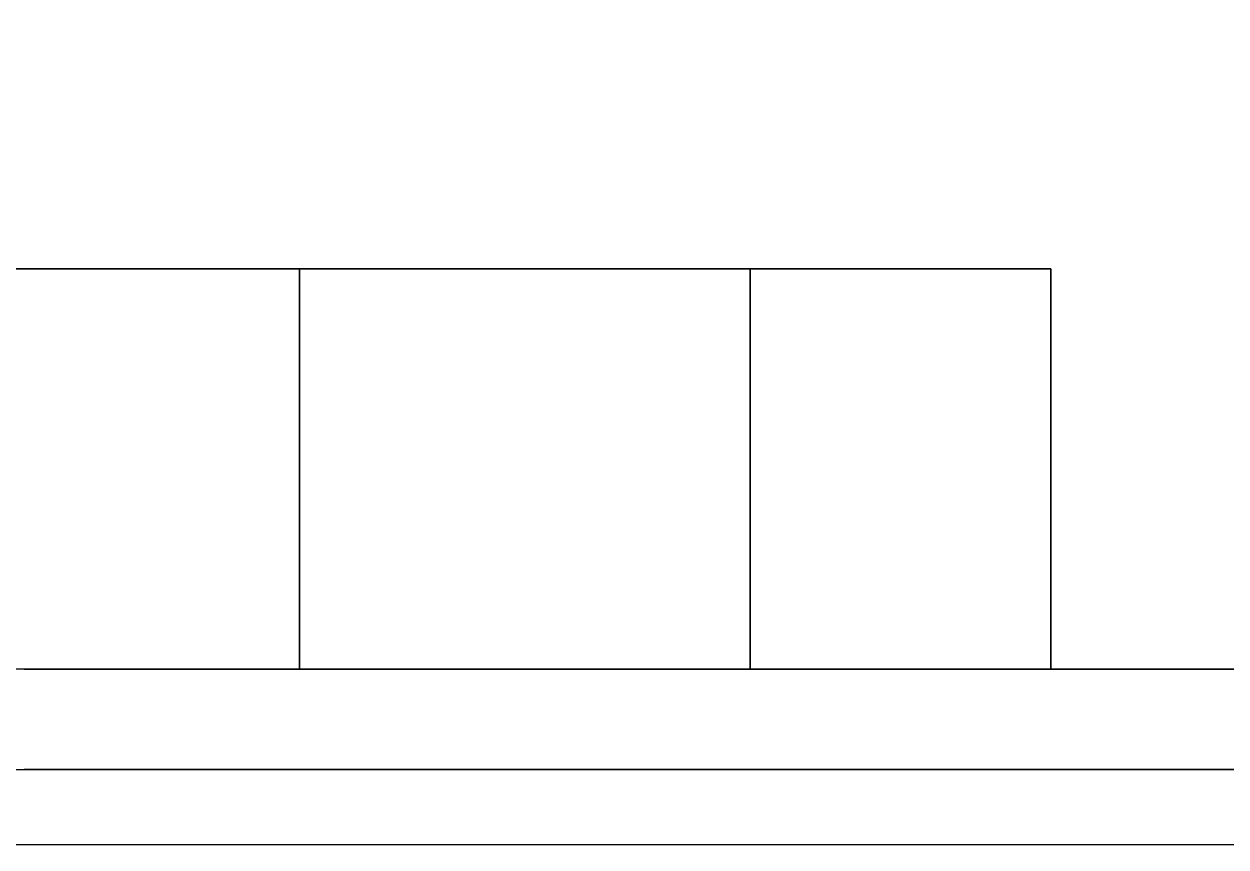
# Model space of a CAD drawing. Header units: millimetres. Extents: x 855 to 103073, y -1987 to 27400.
# Drawn here: x 31689.9 to 31929.9, y 7920.5 to 8084.9 of the extents above; entities that cross this region are included whole.
import ezdxf

# ---------------------------------------------------------------- set-up
doc = ezdxf.new("R2010")
doc.units = ezdxf.units.MM
doc.layers.add('A-ANNO-DIMS', color=7, linetype='Continuous', lineweight=9)
doc.layers.add('A-ANNO-DIMS-100', color=7, linetype='Continuous', lineweight=9)
doc.layers.add('A-WALL-FNSH-2', color=7, linetype='Continuous', lineweight=13, true_color=0x3c3c3c)
doc.layers.add('I-FURN-13', color=7, linetype='Continuous', lineweight=9, true_color=0xf0f0f0)
doc.styles.add('ISOCPEUR_3', font='isocpeur.ttf', dxfattribs={"width": 0.9, "height": 250})
doc.dimstyles.new('ISO-2_5_0_9К_БОЛЬШОЙ_3', dxfattribs={"dimscale": 304.8, "dimtxt": 248.995294, "dimasz": 0.492126, "dimexe": 0.393701, "dimexo": 0.984252, "dimgap": 0, "dimtad": 1, "dimdec": 0, "dimrnd": 10, "dimzin": 0, "dimdsep": 46, "dimtxsty": 'ISOCPEUR_3', "dimblk1": 'OBLIQUE', "dimblk2": 'OBLIQUE', "dimsah": 1, "dimcen": 0.09, "dimdle": 0.393701, "dimazin": 0, "dimtfac": 1, "dimtdec": 4, "dimtix": 1, "dimtmove": 0, "dimatfit": 3, "dimfxl": 1, "dimtvp": 1, "dimtolj": 1, "dimtzin": 0, "dimarcsym": 2})

# ---------------------------------------------------------------- blocks, each defined once
blk = doc.blocks.new('Бизиборд лего - бизиборд 1_21б-32328682-План разверток пом_ 1_02_ Этаж 1')
at = {"layer": 'I-FURN-13'}
for p, q in [((-1205, 100), (-1355, 100)), ((-1355, 100), (-1205, 100)), ((-1205, 100), (-1295, 100)), ((-1295, 100), (-1295, 20)), ((-1295, 20), (-1295, 100)), ((-1295, 100), (-1205, 100)), ((-1145, 100), (-1205, 100)), ((-1205, 100), (-1145, 100)), ((-1205, 20), (-1205, 100)), ((-1205, 100), (-1205, 20)), ((-1145, 20), (-1145, 100)), ((-1145, 100), (-1145, 20)), ((-1000, 20), (-1500, 20)), ((-1350, 20), (-1347.07, 20)), ((-1347.07, 20), (-1350, 20)), ((-1350, 20), (-1347.07, 20)), ((-1347.07, 20), (-1350, 20)), ((-1350, 20), (-1347.07, 20)), ((-1347.07, 20), (-1350, 20)), ((-1350, 20), (-1347.07, 20)), ((-1347.07, 20), (-1350, 20)), ((-1350, 20), (-1347.07, 20)), ((-1347.07, 20), (-1350, 20)), ((-1350, 20), (-1349.66, 20)), ((-1347.07, 20), (-1350, 20)), ((-1350, 20), (-1347.07, 20)), ((-1347.07, 20), (-1350, 20)), ((-1350, 20), (-1347.07, 20)), ((-1347.07, 20), (-1350, 20)), ((-1350, 20), (-1347.07, 20)), ((-1347.07, 20), (-1350, 20)), ((-1350, 20), (-1347.07, 20)), ((-1347.07, 20), (-1350, 20)), ((-1350, 20), (-1347.07, 20)), ((-1347.07, 20), (-1350, 20)), ((-1350, 20), (-1347.07, 20)), ((-1347.07, 20), (-1350, 20)), ((-1350, 20), (-1347.07, 20)), ((-1347.07, 20), (-1350, 20)), ((-1350, 20), (-1347.07, 20)), ((-1347.07, 20), (-1350, 20)), ((-1350, 20), (-1347.07, 20)), ((-1347.07, 20), (-1350, 20)), ((-1350, 20), (-1347.07, 20)), ((-1347.07, 20), (-1350, 20)), ((-1350, 20), (-1347.07, 20)), ((-1347.07, 20), (-1350, 20)), ((-1350, 20), (-1347.07, 20)), ((-1347.07, 20), (-1350, 20)), ((-1350, 20), (-1347.07, 20)), ((-1347.07, 20), (-1350, 20)), ((-1350, 20), (-1347.07, 20)), ((-1347.07, 20), (-1350, 20)), ((-1350, 20), (-1347.07, 20)), ((-1347.07, 20), (-1350, 20)), ((-1350, 20), (-1347.07, 20)), ((-1347.07, 20), (-1350, 20)), ((-1350, 20), (-1347.07, 20)), ((-1347.07, 20), (-1350, 20)), ((-1350, 20), (-1347.07, 20)), ((-1348.66, 20), (-1350, 20)), ((-1350, 20), (-1347.07, 20)), ((-1349.66, 20), (-1350, 20)), ((-1350, 20), (-1347.07, 20)), ((-1347.07, 20), (-1350, 20)), ((-1350, 20), (-1345, 20)), ((-1349.66, 20), (-1350, 20)), ((-1349.66, 20), (-1348.66, 20)), ((-1347.07, 20), (-1349.66, 20)), ((-1348.66, 20), (-1349.66, 20)), ((-1348.66, 20), (-1347.07, 20)), ((-1347.07, 20), (-1348.66, 20)), ((-1348.66, 20), (-1347.07, 20)), ((-1348.66, 20), (-1347.07, 20)), ((-1347.07, 20), (-1348.66, 20)), ((-1347.07, 20), (-1348.66, 20)), ((-1347.07, 20), (-1346.99, 20)), ((-1346.99, 20), (-1347.07, 20)), ((-1347.07, 20), (-1346.99, 20)), ((-1346.99, 20), (-1347.07, 20)), ((-1347.07, 20), (-1346.99, 20)), ((-1346.99, 20), (-1347.07, 20)), ((-1347.07, 20), (-1346.99, 20)), ((-1346.99, 20), (-1347.07, 20)), ((-1347.07, 20), (-1346.99, 20)), ((-1346.99, 20), (-1347.07, 20)), ((-1347.07, 20), (-1346.99, 20)), ((-1346.99, 20), (-1347.07, 20)), ((-1347.07, 20), (-1346.99, 20)), ((-1346.99, 20), (-1347.07, 20)), ((-1347.07, 20), (-1346.99, 20)), ((-1346.99, 20), (-1347.07, 20)), ((-1347.07, 20), (-1346.99, 20)), ((-1346.99, 20), (-1347.07, 20)), ((-1347.07, 20), (-1346.99, 20)), ((-1346.99, 20), (-1347.07, 20)), ((-1347.07, 20), (-1346.99, 20)), ((-1346.99, 20), (-1347.07, 20)), ((-1347.07, 20), (-1346.99, 20)), ((-1346.99, 20), (-1347.07, 20)), ((-1347.07, 20), (-1346.99, 20)), ((-1346.99, 20), (-1347.07, 20)), ((-1347.07, 20), (-1346.99, 20)), ((-1346.99, 20), (-1347.07, 20)), ((-1347.07, 20), (-1346.99, 20)), ((-1346.99, 20), (-1347.07, 20)), ((-1347.07, 20), (-1346.99, 20)), ((-1346.99, 20), (-1347.07, 20)), ((-1347.07, 20), (-1346.99, 20)), ((-1346.99, 20), (-1347.07, 20)), ((-1347.07, 20), (-1346.99, 20)), ((-1346.99, 20), (-1347.07, 20)), ((-1347.07, 20), (-1346.99, 20)), ((-1346.99, 20), (-1347.07, 20)), ((-1347.07, 20), (-1346.99, 20)), ((-1346.99, 20), (-1347.07, 20)), ((-1347.07, 20), (-1346.99, 20)), ((-1346.99, 20), (-1347.07, 20)), ((-1347.07, 20), (-1346.99, 20)), ((-1346.99, 20), (-1347.07, 20)), ((-1347.07, 20), (-1346.99, 20)), ((-1346.99, 20), (-1347.07, 20)), ((-1347.07, 20), (-1346.99, 20)), ((-1346.99, 20), (-1347.07, 20)), ((-1347.07, 20), (-1346.99, 20)), ((-1346.99, 20), (-1347.07, 20)), ((-1347.07, 20), (-1346.99, 20)), ((-1346.99, 20), (-1347.07, 20)), ((-1345, 20), (-1347.07, 20)), ((-1346.99, 20), (-1342.59, 20)), ((-1342.59, 20), (-1346.99, 20)), ((-1346.99, 20), (-1342.59, 20)), ((-1346.99, 20), (-1332.93, 20)), ((-1345, 20), (-1346.99, 20)), ((-1346.99, 20), (-1330, 20)), ((-1330, 20), (-1346.99, 20)), ((-1346.99, 20), (-1330, 20)), ((-1330, 20), (-1346.99, 20)), ((-1346.99, 20), (-1330, 20)), ((-1337.41, 20), (-1346.99, 20)), ((-1346.99, 20), (-1330, 20)), ((-1330, 20), (-1346.99, 20)), ((-1346.99, 20), (-1342.59, 20)), ((-1340, 20), (-1346.99, 20)), ((-1346.99, 20), (-1330, 20)), ((-1330, 20), (-1346.99, 20)), ((-1346.99, 20), (-1330, 20)), ((-1330, 20), (-1346.99, 20)), ((-1346.99, 20), (-1330, 20)), ((-1330, 20), (-1346.99, 20)), ((-1346.99, 20), (-1330, 20)), ((-1330, 20), (-1346.99, 20)), ((-1346.99, 20), (-1330, 20)), ((-1330, 20), (-1346.99, 20)), ((-1346.99, 20), (-1330, 20)), ((-1330, 20), (-1346.99, 20)), ((-1346.99, 20), (-1330, 20)), ((-1330, 20), (-1346.99, 20)), ((-1346.99, 20), (-1330, 20)), ((-1330, 20), (-1346.99, 20)), ((-1346.99, 20), (-1330, 20)), ((-1330, 20), (-1346.99, 20)), ((-1346.99, 20), (-1330, 20)), ((-1330, 20), (-1346.99, 20)), ((-1346.99, 20), (-1330, 20)), ((-1330, 20), (-1346.99, 20)), ((-1346.99, 20), (-1330, 20)), ((-1330, 20), (-1346.99, 20)), ((-1346.99, 20), (-1330, 20)), ((-1330, 20), (-1346.99, 20)), ((-1346.99, 20), (-1330.34, 20)), ((-1330, 20), (-1346.99, 20)), ((-1346.99, 20), (-1330, 20)), ((-1330, 20), (-1346.99, 20)), ((-1346.99, 20), (-1330, 20)), ((-1330, 20), (-1346.99, 20)), ((-1346.99, 20), (-1330, 20)), ((-1330, 20), (-1346.99, 20)), ((-1346.99, 20), (-1330.34, 20)), ((-1342.59, 20), (-1346.99, 20)), ((-1346.99, 20), (-1340, 20)), ((-1337.41, 20), (-1346.99, 20)), ((-1346.99, 20), (-1330, 20)), ((-1330, 20), (-1346.99, 20)), ((-1342.59, 20), (-1345, 20)), ((-1345, 20), (-1330, 20)), ((-1330, 20), (-1345, 20)), ((-1330.34, 20), (-1342.59, 20)), ((-1342.59, 20), (-1340, 20)), ((-1340, 20), (-1342.59, 20)), ((-1341.96, 20), (-1337.41, 20)), ((-1337.41, 20), (-1341.96, 20)), ((-1341.96, 20), (-1337.41, 20)), ((-1340, 20), (-1337.41, 20)), ((-1337.41, 20), (-1340, 20)), ((-1337.41, 20), (-1340, 20)), ((-1340, 20), (-1332.93, 20)), ((-1330, 20), (-1337.41, 20)), ((-1337.41, 20), (-1335, 20)), ((-1335, 20), (-1337.41, 20)), ((-1332.93, 20), (-1337.41, 20)), ((-1330.34, 20), (-1337.41, 20)), ((-1336.93, 20), (-1332.93, 20)), ((-1332.93, 20), (-1336.93, 20)), ((-1336.93, 20), (-1332.93, 20)), ((-1335, 20), (-1331.34, 20)), ((-1332.93, 20), (-1335, 20)), ((-1332.93, 20), (-1331.34, 20)), ((-1331.34, 20), (-1332.93, 20)), ((-1331.34, 20), (-1332.93, 20)), ((-1332.93, 20), (-1330, 20)), ((-1331.34, 20), (-1330.34, 20)), ((-1331.34, 20), (-1330, 20)), ((-1330, 20), (-1331.34, 20)), ((-1330.34, 20), (-1331.34, 20)), ((-1330.34, 20), (-1330, 20)), ((-1330, 20), (-1330.34, 20)), ((-1330.34, 20), (-1330, 20)), ((-1330.34, 20), (-1330, 20)), ((-1330, 20), (-1330.34, 20)), ((-1330, 20), (-1330.34, 20)), ((-1330, 20), (-1290, 20)), ((-1290, 20), (-1330, 20)), ((-1330, 20), (-1295, 20)), ((-1295, 20), (-1290, 20)), ((-1290, 20), (-1295, 20)), ((-1295, 20), (-1290, 20)), ((-1290, 20), (-1270, 20)), ((-1285, 20), (-1290, 20)), ((-1290, 20), (-1289.66, 20)), ((-1287.07, 20), (-1290, 20)), ((-1290, 20), (-1280, 20)), ((-1289.66, 20), (-1290, 20)), ((-1290, 20), (-1270, 20)), ((-1270, 20), (-1290, 20)), ((-1290, 20), (-1287.07, 20)), ((-1270, 20), (-1290, 20)), ((-1290, 20), (-1270, 20)), ((-1270, 20), (-1290, 20)), ((-1290, 20), (-1270, 20)), ((-1270, 20), (-1290, 20)), ((-1290, 20), (-1270, 20)), ((-1270, 20), (-1290, 20)), ((-1290, 20), (-1270, 20)), ((-1270, 20), (-1290, 20)), ((-1290, 20), (-1270, 20)), ((-1270, 20), (-1290, 20)), ((-1290, 20), (-1270, 20)), ((-1287.07, 20), (-1290, 20)), ((-1290, 20), (-1270, 20)), ((-1270, 20), (-1290, 20)), ((-1290, 20), (-1270, 20)), ((-1270, 20), (-1290, 20)), ((-1290, 20), (-1270, 20)), ((-1270, 20), (-1290, 20)), ((-1290, 20), (-1270, 20)), ((-1270, 20), (-1290, 20)), ((-1290, 20), (-1270, 20)), ((-1270, 20), (-1290, 20)), ((-1290, 20), (-1275, 20)), ((-1288.66, 20), (-1290, 20)), ((-1290, 20), (-1270, 20)), ((-1270, 20), (-1290, 20)), ((-1290, 20), (-1270, 20)), ((-1270, 20), (-1290, 20)), ((-1290, 20), (-1285, 20)), ((-1270, 20), (-1290, 20)), ((-1290, 20), (-1287.07, 20)), ((-1280, 20), (-1290, 20)), ((-1290, 20), (-1285, 20)), ((-1280, 20), (-1290, 20)), ((-1290, 20), (-1270, 20)), ((-1270, 20), (-1290, 20)), ((-1290, 20), (-1289.66, 20)), ((-1270, 20), (-1290, 20)), ((-1290, 20), (-1289.66, 20)), ((-1289.66, 20), (-1290, 20)), ((-1290, 20), (-1270, 20)), ((-1270, 20), (-1290, 20)), ((-1290, 20), (-1270, 20)), ((-1270, 20), (-1290, 20)), ((-1289.66, 20), (-1288.66, 20)), ((-1287.07, 20), (-1289.66, 20)), ((-1289.66, 20), (-1288.66, 20)), ((-1289.66, 20), (-1285, 20)), ((-1282.59, 20), (-1289.66, 20)), ((-1288.66, 20), (-1287.07, 20)), ((-1287.07, 20), (-1288.66, 20)), ((-1288.66, 20), (-1287.07, 20)), ((-1287.07, 20), (-1288.66, 20)), ((-1288.66, 20), (-1287.07, 20)), ((-1288.66, 20), (-1285, 20)), ((-1275, 20), (-1288.66, 20)), ((-1288.66, 20), (-1285, 20)), ((-1285, 20), (-1287.07, 20)), ((-1285, 20), (-1287.07, 20)), ((-1287.07, 20), (-1270, 20)), ((-1275, 20), (-1287.07, 20)), ((-1287.07, 20), (-1285, 20)), ((-1286.63, 20), (-1282.59, 20)), ((-1282.59, 20), (-1286.63, 20)), ((-1286.63, 20), (-1282.59, 20)), ((-1282.59, 20), (-1286.63, 20)), ((-1286.63, 20), (-1282.59, 20)), ((-1282.59, 20), (-1285, 20)), ((-1285, 20), (-1275, 20)), ((-1282.59, 20), (-1285, 20)), ((-1282.59, 20), (-1285, 20)), ((-1285, 20), (-1270, 20)), ((-1285, 20), (-1270, 20)), ((-1285, 20), (-1270, 20)), ((-1285, 20), (-1282.59, 20)), ((-1285, 20), (-1280, 20)), ((-1270, 20), (-1282.59, 20)), ((-1270, 20), (-1282.59, 20)), ((-1270, 20), (-1282.59, 20)), ((-1282.59, 20), (-1280, 20)), ((-1275, 20), (-1282.59, 20)), ((-1281.6, 20), (-1277.41, 20)), ((-1277.41, 20), (-1281.6, 20)), ((-1281.6, 20), (-1277.41, 20)), ((-1277.41, 20), (-1281.6, 20)), ((-1281.6, 20), (-1277.41, 20)), ((-1280, 20), (-1277.41, 20)), ((-1270, 20), (-1280, 20)), ((-1277.41, 20), (-1280, 20)), ((-1280, 20), (-1270, 20)), ((-1280, 20), (-1272.93, 20)), ((-1277.41, 20), (-1272.93, 20)), ((-1275, 20), (-1277.41, 20)), ((-1276.57, 20), (-1271.54, 20)), ((-1271.54, 20), (-1276.57, 20)), ((-1276.57, 20), (-1271.54, 20)), ((-1271.54, 20), (-1276.57, 20)), ((-1276.57, 20), (-1271.54, 20)), ((-1275, 20), (-1270, 20)), ((-1272.93, 20), (-1275, 20)), ((-1275, 20), (-1270, 20)), ((-1270, 20), (-1275, 20)), ((-1270, 20), (-1275, 20)), ((-1270.34, 20), (-1275, 20)), ((-1272.93, 20), (-1271.34, 20)), ((-1270, 20), (-1272.93, 20)), ((-1272.93, 20), (-1270, 20)), ((-1271.34, 20), (-1270, 20)), ((-1270, 20), (-1270.34, 20)), ((-1270, 20), (-1230, 20)), ((-1230, 20), (-1270, 20)), ((-1270, 20), (-1230, 20)), ((-1230, 20), (-1270, 20)), ((-1270, 20), (-1230, 20)), ((-1230, 20), (-1229.66, 20)), ((-1229.66, 20), (-1230, 20)), ((-1230, 20), (-1229.66, 20)), ((-1229.66, 20), (-1230, 20)), ((-1230, 20), (-1229.66, 20)), ((-1227.07, 20), (-1230, 20)), ((-1230, 20), (-1210, 20)), ((-1210, 20), (-1230, 20)), ((-1230, 20), (-1210.34, 20)), ((-1210, 20), (-1230, 20)), ((-1230, 20), (-1210, 20)), ((-1210, 20), (-1230, 20)), ((-1230, 20), (-1210, 20)), ((-1210, 20), (-1230, 20)), ((-1230, 20), (-1210, 20)), ((-1210, 20), (-1230, 20)), ((-1230, 20), (-1210, 20)), ((-1210, 20), (-1230, 20)), ((-1230, 20), (-1210, 20)), ((-1210, 20), (-1230, 20)), ((-1230, 20), (-1229.66, 20)), ((-1222.59, 20), (-1230, 20)), ((-1230, 20), (-1210, 20)), ((-1210, 20), (-1230, 20)), ((-1230, 20), (-1210, 20)), ((-1210, 20), (-1230, 20)), ((-1230, 20), (-1210, 20)), ((-1210, 20), (-1230, 20)), ((-1230, 20), (-1210, 20)), ((-1210, 20), (-1230, 20)), ((-1230, 20), (-1210, 20)), ((-1210, 20), (-1230, 20)), ((-1230, 20), (-1210, 20)), ((-1210, 20), (-1230, 20)), ((-1230, 20), (-1210, 20)), ((-1210, 20), (-1230, 20)), ((-1230, 20), (-1210, 20)), ((-1210, 20), (-1230, 20)), ((-1230, 20), (-1227.07, 20)), ((-1228.66, 20), (-1230, 20)), ((-1230, 20), (-1210, 20)), ((-1210, 20), (-1230, 20)), ((-1230, 20), (-1210, 20)), ((-1210, 20), (-1230, 20)), ((-1230, 20), (-1210, 20)), ((-1210, 20), (-1230, 20)), ((-1230, 20), (-1210, 20)), ((-1210, 20), (-1230, 20)), ((-1230, 20), (-1227.07, 20)), ((-1210, 20), (-1230, 20)), ((-1230, 20), (-1210, 20)), ((-1210, 20), (-1230, 20)), ((-1230, 20), (-1210, 20)), ((-1210, 20), (-1230, 20)), ((-1229.66, 20), (-1228.66, 20)), ((-1210, 20), (-1229.66, 20)), ((-1229.66, 20), (-1228.66, 20)), ((-1228.66, 20), (-1229.66, 20)), ((-1229.66, 20), (-1228.66, 20)), ((-1229.66, 20), (-1210, 20)), ((-1228.66, 20), (-1227.07, 20)), ((-1227.07, 20), (-1228.66, 20)), ((-1228.66, 20), (-1227.07, 20)), ((-1227.07, 20), (-1228.66, 20)), ((-1228.66, 20), (-1227.07, 20)), ((-1228.66, 20), (-1220, 20)), ((-1228.66, 20), (-1225, 20)), ((-1227.07, 20), (-1228.66, 20)), ((-1228.66, 20), (-1222.59, 20)), ((-1227.07, 20), (-1228.66, 20)), ((-1225, 20), (-1227.07, 20)), ((-1225, 20), (-1227.07, 20)), ((-1227.07, 20), (-1225, 20)), ((-1210, 20), (-1227.07, 20)), ((-1227.07, 20), (-1217.41, 20)), ((-1226.28, 20), (-1211.34, 20)), ((-1211.34, 20), (-1226.28, 20)), ((-1226.28, 20), (-1211.34, 20)), ((-1211.34, 20), (-1226.28, 20)), ((-1226.28, 20), (-1211.34, 20)), ((-1225, 20), (-1220, 20)), ((-1222.59, 20), (-1225, 20)), ((-1222.59, 20), (-1225, 20)), ((-1225, 20), (-1212.93, 20)), ((-1220, 20), (-1222.59, 20)), ((-1222.59, 20), (-1212.93, 20)), ((-1220, 20), (-1222.59, 20)), ((-1210, 20), (-1222.59, 20)), ((-1220, 20), (-1210, 20)), ((-1220, 20), (-1211.34, 20)), ((-1217.41, 20), (-1220, 20)), ((-1217.41, 20), (-1220, 20)), ((-1215, 20), (-1217.41, 20)), ((-1215, 20), (-1217.41, 20)), ((-1217.41, 20), (-1211.34, 20)), ((-1212.93, 20), (-1215, 20)), ((-1212.93, 20), (-1215, 20)), ((-1211.34, 20), (-1212.93, 20)), ((-1212.93, 20), (-1211.34, 20)), ((-1211.34, 20), (-1212.93, 20)), ((-1212.93, 20), (-1210, 20)), ((-1211.34, 20), (-1210.34, 20)), ((-1210, 20), (-1211.34, 20)), ((-1211.34, 20), (-1210.34, 20)), ((-1210.34, 20), (-1211.34, 20)), ((-1211.34, 20), (-1210, 20)), ((-1210.34, 20), (-1210, 20)), ((-1210.34, 20), (-1210, 20)), ((-1210, 20), (-1210.34, 20)), ((-1210.34, 20), (-1210, 20)), ((-1210, 20), (-1206.16, 20)), ((-1206.16, 20), (-1210, 20)), ((-1210, 20), (-1205, 20)), ((-1205, 20), (-1210, 20)), ((-1210, 20), (-1206.16, 20)), ((-1205, 20), (-1170, 20)), ((-1170, 20), (-1205, 20)), ((-1205, 20), (-1170, 20)), ((-1170, 20), (-1167.07, 20)), ((-1168.66, 20), (-1170, 20)), ((-1170, 20), (-1167.07, 20)), ((-1157.41, 20), (-1170, 20)), ((-1170, 20), (-1150, 20)), ((-1150, 20), (-1170, 20)), ((-1170, 20), (-1162.59, 20)), ((-1160, 20), (-1170, 20)), ((-1170, 20), (-1150, 20)), ((-1150, 20), (-1170, 20)), ((-1170, 20), (-1150, 20)), ((-1160, 20), (-1170, 20)), ((-1170, 20), (-1150, 20)), ((-1150, 20), (-1170, 20)), ((-1170, 20), (-1162.59, 20)), ((-1168.66, 20), (-1170, 20)), ((-1170, 20), (-1150, 20)), ((-1150, 20), (-1170, 20)), ((-1170, 20), (-1150, 20)), ((-1150, 20), (-1170, 20)), ((-1170, 20), (-1165, 20)), ((-1168.66, 20), (-1170, 20)), ((-1170, 20), (-1150, 20)), ((-1150, 20), (-1170, 20)), ((-1170, 20), (-1155, 20)), ((-1150, 20), (-1170, 20)), ((-1170, 20), (-1150, 20)), ((-1169.66, 20), (-1170, 20)), ((-1170, 20), (-1150, 20)), ((-1150, 20), (-1170, 20)), ((-1170, 20), (-1150, 20)), ((-1150, 20), (-1170, 20)), ((-1170, 20), (-1150, 20)), ((-1150, 20), (-1170, 20)), ((-1170, 20), (-1150, 20)), ((-1150, 20), (-1170, 20)), ((-1170, 20), (-1155, 20)), ((-1155, 20), (-1170, 20)), ((-1170, 20), (-1169.66, 20)), ((-1162.59, 20), (-1170, 20)), ((-1170, 20), (-1150, 20)), ((-1150, 20), (-1170, 20)), ((-1170, 20), (-1167.07, 20)), ((-1150, 20), (-1170, 20)), ((-1170, 20), (-1162.59, 20)), ((-1150, 20), (-1170, 20)), ((-1170, 20), (-1150, 20)), ((-1150, 20), (-1170, 20)), ((-1170, 20), (-1150, 20)), ((-1150, 20), (-1170, 20)), ((-1170, 20), (-1169.66, 20)), ((-1167.07, 20), (-1170, 20)), ((-1170, 20), (-1150, 20)), ((-1150, 20), (-1170, 20)), ((-1150, 20), (-1169.66, 20)), ((-1169.66, 20), (-1168.66, 20)), ((-1169.66, 20), (-1150.34, 20)), ((-1168.66, 20), (-1167.07, 20)), ((-1167.07, 20), (-1168.66, 20)), ((-1168.66, 20), (-1167.07, 20)), ((-1160, 20), (-1168.66, 20)), ((-1167.07, 20), (-1168.66, 20)), ((-1165, 20), (-1168.66, 20)), ((-1168.66, 20), (-1167.07, 20)), ((-1167.07, 20), (-1160, 20)), ((-1167.07, 20), (-1162.59, 20)), ((-1165, 20), (-1167.07, 20)), ((-1167.07, 20), (-1165, 20)), ((-1167.07, 20), (-1150, 20)), ((-1150, 20), (-1167.07, 20)), ((-1165, 20), (-1160.89, 20)), ((-1160.89, 20), (-1165, 20)), ((-1165, 20), (-1160.89, 20)), ((-1160, 20), (-1165, 20)), ((-1165, 20), (-1160, 20)), ((-1157.41, 20), (-1165, 20)), ((-1165, 20), (-1162.59, 20)), ((-1162.59, 20), (-1160, 20)), ((-1162.59, 20), (-1150.34, 20)), ((-1162.59, 20), (-1160, 20)), ((-1162.59, 20), (-1160, 20)), ((-1157.41, 20), (-1162.59, 20)), ((-1162.59, 20), (-1150.34, 20)), ((-1160, 20), (-1155.86, 20)), ((-1155.86, 20), (-1160, 20)), ((-1160, 20), (-1155.86, 20)), ((-1160, 20), (-1152.93, 20)), ((-1150, 20), (-1160, 20)), ((-1160, 20), (-1157.41, 20)), ((-1150, 20), (-1160, 20)), ((-1150, 20), (-1160, 20)), ((-1160, 20), (-1150, 20)), ((-1157.41, 20), (-1160, 20)), ((-1160, 20), (-1157.41, 20)), ((-1160, 20), (-1155, 20)), ((-1157.41, 20), (-1155, 20)), ((-1152.93, 20), (-1157.41, 20)), ((-1155, 20), (-1157.41, 20)), ((-1157.41, 20), (-1155, 20)), ((-1155, 20), (-1157.41, 20)), ((-1150.34, 20), (-1157.41, 20)), ((-1155, 20), (-1151.34, 20)), ((-1151.34, 20), (-1155, 20)), ((-1155, 20), (-1151.34, 20)), ((-1155, 20), (-1152.93, 20)), ((-1152.93, 20), (-1155, 20)), ((-1155, 20), (-1150, 20)), ((-1150, 20), (-1155, 20)), ((-1155, 20), (-1152.93, 20)), ((-1155, 20), (-1150, 20)), ((-1150, 20), (-1155, 20)), ((-1155, 20), (-1152.93, 20)), ((-1152.93, 20), (-1150.34, 20)), ((-1152.93, 20), (-1150.34, 20)), ((-1151.34, 20), (-1152.93, 20)), ((-1150, 20), (-1152.93, 20)), ((-1152.93, 20), (-1150, 20)), ((-1152.93, 20), (-1150, 20)), ((-1150.34, 20), (-1151.34, 20)), ((-1150.34, 20), (-1150, 20)), ((-1150.34, 20), (-1150, 20)), ((-1150, 20), (-1150.34, 20)), ((-1150.34, 20), (-1150, 20)), ((-1150, 20), (-1150.34, 20)), ((-1150.34, 20), (-1150, 20)), ((-1150.34, 20), (-1150, 20)), ((-1150, 20), (-1145, 20)), ((-1145, 20), (-1150, 20)), ((-1150, 20), (-1145.8, 20)), ((-1145, 20), (-1110, 20)), ((-1110, 20), (-1090, 20)), ((-1090, 20), (-1110, 20)), ((-1110, 20), (-1090, 20)), ((-1090, 20), (-1110, 20)), ((-1110, 20), (-1090, 20)), ((-1090, 20), (-1110, 20)), ((-1110, 20), (-1092.93, 20)), ((-1090, 20), (-1110, 20)), ((-1110, 20), (-1090, 20)), ((-1090, 20), (-1110, 20)), ((-1110, 20), (-1090, 20)), ((-1092.93, 20), (-1110, 20)), ((-1500, 0), (-1000, 0)), ((-1347.07, 0), (-1350, 0)), ((-1350, 0), (-1347.07, 0)), ((-1347.07, 0), (-1350, 0)), ((-1350, 0), (-1347.07, 0)), ((-1347.07, 0), (-1350, 0)), ((-1350, 0), (-1347.07, 0)), ((-1347.07, 0), (-1350, 0)), ((-1350, 0), (-1347.07, 0)), ((-1347.07, 0), (-1350, 0)), ((-1350, 0), (-1347.07, 0)), ((-1347.07, 0), (-1350, 0)), ((-1350, 0), (-1347.07, 0)), ((-1347.07, 0), (-1350, 0)), ((-1350, 0), (-1347.07, 0)), ((-1348.66, 0), (-1350, 0)), ((-1350, 0), (-1347.07, 0)), ((-1347.07, 0), (-1350, 0)), ((-1350, 0), (-1347.07, 0)), ((-1347.07, 0), (-1350, 0)), ((-1350, 0), (-1347.07, 0)), ((-1347.07, 0), (-1350, 0)), ((-1350, 0), (-1347.07, 0)), ((-1347.07, 0), (-1350, 0)), ((-1350, 0), (-1347.07, 0)), ((-1347.07, 0), (-1350, 0)), ((-1350, 0), (-1347.07, 0)), ((-1347.07, 0), (-1350, 0)), ((-1350, 0), (-1347.07, 0)), ((-1347.07, 0), (-1350, 0)), ((-1350, 0), (-1347.07, 0)), ((-1347.07, 0), (-1350, 0)), ((-1350, 0), (-1347.07, 0)), ((-1347.07, 0), (-1350, 0)), ((-1350, 0), (-1347.07, 0)), ((-1347.07, 0), (-1350, 0)), ((-1350, 0), (-1347.07, 0)), ((-1347.07, 0), (-1350, 0)), ((-1350, 0), (-1347.07, 0)), ((-1347.07, 0), (-1350, 0)), ((-1350, 0), (-1347.07, 0)), ((-1347.07, 0), (-1350, 0)), ((-1350, 0), (-1347.07, 0)), ((-1347.07, 0), (-1350, 0)), ((-1350, 0), (-1347.07, 0)), ((-1347.07, 0), (-1350, 0)), ((-1350, 0), (-1347.07, 0)), ((-1348.66, 0), (-1350, 0)), ((-1350, 0), (-1347.07, 0)), ((-1347.07, 0), (-1350, 0)), ((-1350, 0), (-1347.07, 0)), ((-1347.07, 0), (-1350, 0)), ((-1350, 0), (-1347.07, 0)), ((-1345, 0), (-1350, 0)), ((-1350, 0), (-1330, 0)), ((-1347.07, 0), (-1348.66, 0)), ((-1348.66, 0), (-1347.07, 0)), ((-1347.07, 0), (-1348.66, 0)), ((-1347.07, 0), (-1348.66, 0)), ((-1347.07, 0), (-1348.66, 0)), ((-1346.99, 0), (-1347.07, 0)), ((-1347.07, 0), (-1346.99, 0)), ((-1346.99, 0), (-1347.07, 0)), ((-1347.07, 0), (-1346.99, 0)), ((-1346.99, 0), (-1347.07, 0)), ((-1347.07, 0), (-1346.99, 0)), ((-1346.99, 0), (-1347.07, 0)), ((-1347.07, 0), (-1346.99, 0)), ((-1346.99, 0), (-1347.07, 0)), ((-1347.07, 0), (-1346.99, 0)), ((-1346.99, 0), (-1347.07, 0)), ((-1347.07, 0), (-1346.99, 0)), ((-1346.99, 0), (-1347.07, 0)), ((-1347.07, 0), (-1346.99, 0)), ((-1346.99, 0), (-1347.07, 0)), ((-1347.07, 0), (-1346.99, 0)), ((-1346.99, 0), (-1347.07, 0)), ((-1347.07, 0), (-1346.99, 0)), ((-1346.99, 0), (-1347.07, 0)), ((-1347.07, 0), (-1346.99, 0)), ((-1346.99, 0), (-1347.07, 0)), ((-1347.07, 0), (-1346.99, 0)), ((-1346.99, 0), (-1347.07, 0)), ((-1347.07, 0), (-1346.99, 0)), ((-1346.99, 0), (-1347.07, 0)), ((-1347.07, 0), (-1346.99, 0)), ((-1346.99, 0), (-1347.07, 0)), ((-1347.07, 0), (-1346.99, 0)), ((-1346.99, 0), (-1347.07, 0)), ((-1347.07, 0), (-1346.99, 0)), ((-1346.99, 0), (-1347.07, 0)), ((-1347.07, 0), (-1346.99, 0)), ((-1346.99, 0), (-1347.07, 0)), ((-1347.07, 0), (-1346.99, 0)), ((-1346.99, 0), (-1347.07, 0)), ((-1347.07, 0), (-1346.99, 0)), ((-1346.99, 0), (-1347.07, 0)), ((-1347.07, 0), (-1346.99, 0)), ((-1346.99, 0), (-1347.07, 0)), ((-1347.07, 0), (-1346.99, 0)), ((-1346.99, 0), (-1347.07, 0)), ((-1347.07, 0), (-1346.99, 0)), ((-1346.99, 0), (-1347.07, 0)), ((-1347.07, 0), (-1346.99, 0)), ((-1346.99, 0), (-1347.07, 0)), ((-1347.07, 0), (-1346.99, 0)), ((-1346.99, 0), (-1347.07, 0)), ((-1347.07, 0), (-1346.99, 0)), ((-1346.99, 0), (-1347.07, 0)), ((-1347.07, 0), (-1346.99, 0)), ((-1346.99, 0), (-1347.07, 0)), ((-1347.07, 0), (-1346.99, 0)), ((-1342.59, 0), (-1346.99, 0)), ((-1346.99, 0), (-1342.59, 0)), ((-1342.59, 0), (-1346.99, 0)), ((-1330, 0), (-1346.99, 0)), ((-1346.99, 0), (-1330, 0)), ((-1340, 0), (-1346.99, 0)), ((-1346.99, 0), (-1331.34, 0)), ((-1330, 0), (-1346.99, 0)), ((-1346.99, 0), (-1342.59, 0)), ((-1330, 0), (-1346.99, 0)), ((-1346.99, 0), (-1330, 0)), ((-1330, 0), (-1346.99, 0)), ((-1346.99, 0), (-1330, 0)), ((-1330, 0), (-1346.99, 0)), ((-1346.99, 0), (-1345, 0)), ((-1330, 0), (-1346.99, 0)), ((-1346.99, 0), (-1330, 0)), ((-1330, 0), (-1346.99, 0)), ((-1346.99, 0), (-1330, 0)), ((-1330, 0), (-1346.99, 0)), ((-1346.99, 0), (-1332.93, 0)), ((-1330, 0), (-1346.99, 0)), ((-1346.99, 0), (-1330, 0)), ((-1330, 0), (-1346.99, 0)), ((-1346.99, 0), (-1330, 0)), ((-1330.34, 0), (-1346.99, 0)), ((-1346.99, 0), (-1330, 0)), ((-1330, 0), (-1346.99, 0)), ((-1346.99, 0), (-1330, 0)), ((-1330, 0), (-1346.99, 0)), ((-1346.99, 0), (-1330, 0)), ((-1330, 0), (-1346.99, 0)), ((-1346.99, 0), (-1330, 0)), ((-1330, 0), (-1346.99, 0)), ((-1346.99, 0), (-1330, 0)), ((-1330, 0), (-1346.99, 0)), ((-1346.99, 0), (-1330, 0)), ((-1330, 0), (-1346.99, 0)), ((-1346.99, 0), (-1330, 0)), ((-1330, 0), (-1346.99, 0)), ((-1346.99, 0), (-1330, 0)), ((-1331.34, 0), (-1346.99, 0)), ((-1346.99, 0), (-1330, 0)), ((-1332.93, 0), (-1346.99, 0)), ((-1346.99, 0), (-1330, 0)), ((-1340, 0), (-1346.99, 0)), ((-1346.99, 0), (-1345, 0)), ((-1330, 0), (-1346.99, 0)), ((-1346.99, 0), (-1330, 0)), ((-1345, 0), (-1346.99, 0)), ((-1346.99, 0), (-1330, 0)), ((-1330, 0), (-1346.99, 0)), ((-1346.99, 0), (-1330, 0)), ((-1330, 0), (-1346.99, 0)), ((-1346.99, 0), (-1330, 0)), ((-1345, 0), (-1330, 0)), ((-1345, 0), (-1330.34, 0)), ((-1330, 0), (-1345, 0)), ((-1330, 0), (-1345, 0)), ((-1342.59, 0), (-1330, 0)), ((-1337.41, 0), (-1341.96, 0)), ((-1341.96, 0), (-1337.41, 0)), ((-1337.41, 0), (-1341.96, 0)), ((-1330, 0), (-1340, 0)), ((-1332.93, 0), (-1340, 0)), ((-1332.93, 0), (-1336.93, 0)), ((-1336.93, 0), (-1332.93, 0)), ((-1332.93, 0), (-1336.93, 0)), ((-1332.93, 0), (-1330, 0)), ((-1330.34, 0), (-1332.93, 0)), ((-1331.34, 0), (-1332.93, 0)), ((-1331.34, 0), (-1330, 0)), ((-1330, 0), (-1331.34, 0)), ((-1330.34, 0), (-1331.34, 0)), ((-1330, 0), (-1330.34, 0)), ((-1330, 0), (-1330.34, 0)), ((-1330, 0), (-1330.34, 0)), ((-1330.34, 0), (-1330, 0)), ((-1290, 0), (-1330, 0)), ((-1330, 0), (-1290, 0)), ((-1290, 0), (-1330, 0)), ((-1275, 0), (-1290, 0)), ((-1290, 0), (-1270, 0)), ((-1280, 0), (-1290, 0)), ((-1290, 0), (-1288.66, 0)), ((-1289.66, 0), (-1290, 0)), ((-1290, 0), (-1282.59, 0)), ((-1270, 0), (-1290, 0)), ((-1290, 0), (-1270, 0)), ((-1289.66, 0), (-1290, 0)), ((-1290, 0), (-1289.66, 0)), ((-1270, 0), (-1290, 0)), ((-1290, 0), (-1270, 0)), ((-1270, 0), (-1290, 0)), ((-1290, 0), (-1270, 0)), ((-1270, 0), (-1290, 0)), ((-1290, 0), (-1270, 0)), ((-1270, 0), (-1290, 0)), ((-1290, 0), (-1270, 0)), ((-1270, 0), (-1290, 0)), ((-1290, 0), (-1270, 0)), ((-1270, 0), (-1290, 0)), ((-1290, 0), (-1270, 0)), ((-1287.07, 0), (-1290, 0)), ((-1290, 0), (-1282.59, 0)), ((-1270, 0), (-1290, 0)), ((-1290, 0), (-1270, 0)), ((-1270, 0), (-1290, 0)), ((-1290, 0), (-1270, 0)), ((-1270, 0), (-1290, 0)), ((-1290, 0), (-1270, 0)), ((-1270, 0), (-1290, 0)), ((-1290, 0), (-1270, 0)), ((-1288.66, 0), (-1290, 0)), ((-1290, 0), (-1277.41, 0)), ((-1270, 0), (-1290, 0)), ((-1290, 0), (-1270, 0)), ((-1270, 0), (-1290, 0)), ((-1290, 0), (-1270, 0)), ((-1282.59, 0), (-1290, 0)), ((-1290, 0), (-1277.41, 0)), ((-1282.59, 0), (-1290, 0)), ((-1290, 0), (-1289.66, 0)), ((-1288.66, 0), (-1290, 0)), ((-1290, 0), (-1270, 0)), ((-1270, 0), (-1290, 0)), ((-1290, 0), (-1270, 0)), ((-1270, 0), (-1290, 0)), ((-1290, 0), (-1270, 0)), ((-1270, 0), (-1290, 0)), ((-1290, 0), (-1270, 0)), ((-1270, 0), (-1290, 0)), ((-1290, 0), (-1270, 0)), ((-1285, 0), (-1290, 0)), ((-1290, 0), (-1288.66, 0)), ((-1288.66, 0), (-1289.66, 0)), ((-1288.66, 0), (-1289.66, 0)), ((-1289.66, 0), (-1288.66, 0)), ((-1289.66, 0), (-1288.66, 0)), ((-1287.07, 0), (-1288.66, 0)), ((-1288.66, 0), (-1287.07, 0)), ((-1287.07, 0), (-1288.66, 0)), ((-1288.66, 0), (-1287.07, 0)), ((-1270, 0), (-1288.66, 0)), ((-1287.07, 0), (-1288.66, 0)), ((-1288.66, 0), (-1287.07, 0)), ((-1287.07, 0), (-1288.66, 0)), ((-1288.66, 0), (-1287.07, 0)), ((-1287.07, 0), (-1288.66, 0)), ((-1288.66, 0), (-1280, 0)), ((-1287.07, 0), (-1285, 0)), ((-1285, 0), (-1287.07, 0)), ((-1287.07, 0), (-1285, 0)), ((-1270, 0), (-1287.07, 0)), ((-1270, 0), (-1287.07, 0)), ((-1287.07, 0), (-1270, 0)), ((-1270, 0), (-1287.07, 0)), ((-1282.59, 0), (-1286.63, 0)), ((-1286.63, 0), (-1282.59, 0)), ((-1282.59, 0), (-1286.63, 0)), ((-1285, 0), (-1282.59, 0)), ((-1282.59, 0), (-1285, 0)), ((-1285, 0), (-1282.59, 0)), ((-1270, 0), (-1285, 0)), ((-1282.59, 0), (-1280, 0)), ((-1282.59, 0), (-1280, 0)), ((-1280, 0), (-1282.59, 0)), ((-1282.59, 0), (-1280, 0)), ((-1282.59, 0), (-1270, 0)), ((-1270, 0), (-1282.59, 0)), ((-1272.93, 0), (-1282.59, 0)), ((-1277.41, 0), (-1281.6, 0)), ((-1281.6, 0), (-1277.41, 0)), ((-1277.41, 0), (-1281.6, 0)), ((-1270, 0), (-1280, 0)), ((-1280, 0), (-1270, 0)), ((-1280, 0), (-1271.34, 0)), ((-1277.41, 0), (-1280, 0)), ((-1280, 0), (-1277.41, 0)), ((-1280, 0), (-1271.34, 0)), ((-1275, 0), (-1277.41, 0)), ((-1277.41, 0), (-1275, 0)), ((-1277.41, 0), (-1270, 0)), ((-1277.41, 0), (-1270, 0)), ((-1271.54, 0), (-1276.57, 0)), ((-1276.57, 0), (-1271.54, 0)), ((-1271.54, 0), (-1276.57, 0)), ((-1270, 0), (-1275, 0)), ((-1272.93, 0), (-1275, 0)), ((-1275, 0), (-1272.93, 0)), ((-1270, 0), (-1272.93, 0)), ((-1272.93, 0), (-1271.34, 0)), ((-1270.34, 0), (-1272.93, 0)), ((-1271.34, 0), (-1270.34, 0)), ((-1271.34, 0), (-1270.34, 0)), ((-1271.34, 0), (-1270, 0)), ((-1270.34, 0), (-1270, 0)), ((-1270.34, 0), (-1270, 0)), ((-1270, 0), (-1270.34, 0)), ((-1230, 0), (-1270, 0)), ((-1270, 0), (-1230, 0)), ((-1230, 0), (-1270, 0)), ((-1210, 0), (-1230, 0)), ((-1230, 0), (-1210, 0)), ((-1210, 0), (-1230, 0)), ((-1230, 0), (-1210, 0)), ((-1215, 0), (-1230, 0)), ((-1230, 0), (-1220, 0)), ((-1210, 0), (-1230, 0)), ((-1230, 0), (-1210, 0)), ((-1210, 0), (-1230, 0)), ((-1230, 0), (-1210, 0)), ((-1210, 0), (-1230, 0)), ((-1230, 0), (-1225, 0)), ((-1210, 0), (-1230, 0)), ((-1230, 0), (-1210, 0)), ((-1210, 0), (-1230, 0)), ((-1230, 0), (-1210, 0)), ((-1210, 0), (-1230, 0)), ((-1230, 0), (-1210, 0)), ((-1210, 0), (-1230, 0)), ((-1230, 0), (-1210, 0)), ((-1210, 0), (-1230, 0)), ((-1230, 0), (-1210, 0)), ((-1210, 0), (-1230, 0)), ((-1230, 0), (-1210, 0)), ((-1220, 0), (-1230, 0)), ((-1230, 0), (-1210, 0)), ((-1210, 0), (-1230, 0)), ((-1230, 0), (-1210, 0)), ((-1210, 0), (-1230, 0)), ((-1230, 0), (-1210, 0)), ((-1215, 0), (-1230, 0)), ((-1230, 0), (-1210, 0)), ((-1210, 0), (-1230, 0)), ((-1230, 0), (-1210, 0)), ((-1210, 0), (-1230, 0)), ((-1230, 0), (-1217.41, 0)), ((-1210, 0), (-1230, 0)), ((-1230, 0), (-1210, 0)), ((-1210, 0), (-1230, 0)), ((-1230, 0), (-1228.66, 0)), ((-1210, 0), (-1230, 0)), ((-1230, 0), (-1210, 0)), ((-1212.93, 0), (-1230, 0)), ((-1230, 0), (-1222.59, 0)), ((-1210, 0), (-1230, 0)), ((-1230, 0), (-1210, 0)), ((-1210, 0), (-1230, 0)), ((-1230, 0), (-1210, 0)), ((-1210, 0), (-1230, 0)), ((-1230, 0), (-1210.34, 0)), ((-1210, 0), (-1230, 0)), ((-1230, 0), (-1210, 0)), ((-1227.07, 0), (-1230, 0)), ((-1230, 0), (-1228.66, 0)), ((-1227.07, 0), (-1228.66, 0)), ((-1228.66, 0), (-1227.07, 0)), ((-1227.07, 0), (-1228.66, 0)), ((-1228.66, 0), (-1210, 0)), ((-1228.66, 0), (-1225, 0)), ((-1225, 0), (-1227.07, 0)), ((-1211.34, 0), (-1226.28, 0)), ((-1226.28, 0), (-1211.34, 0)), ((-1211.34, 0), (-1226.28, 0)), ((-1225, 0), (-1212.93, 0)), ((-1210.34, 0), (-1225, 0)), ((-1225, 0), (-1217.41, 0)), ((-1222.59, 0), (-1211.34, 0)), ((-1220, 0), (-1210, 0)), ((-1217.41, 0), (-1220, 0)), ((-1210, 0), (-1217.41, 0)), ((-1217.41, 0), (-1210, 0)), ((-1217.41, 0), (-1212.93, 0)), ((-1210, 0), (-1215, 0)), ((-1210, 0), (-1215, 0)), ((-1212.93, 0), (-1210, 0)), ((-1210, 0), (-1212.93, 0)), ((-1212.93, 0), (-1210.34, 0)), ((-1211.34, 0), (-1210.34, 0)), ((-1210.34, 0), (-1210, 0)), ((-1210.34, 0), (-1210, 0)), ((-1210, 0), (-1210.34, 0)), ((-1210.34, 0), (-1210, 0)), ((-1170, 0), (-1210, 0)), ((-1210, 0), (-1170, 0)), ((-1170, 0), (-1210, 0)), ((-1150, 0), (-1170, 0)), ((-1170, 0), (-1150.34, 0)), ((-1150, 0), (-1170, 0)), ((-1170, 0), (-1150, 0)), ((-1162.59, 0), (-1170, 0)), ((-1170, 0), (-1150.34, 0)), ((-1150, 0), (-1170, 0)), ((-1170, 0), (-1150, 0)), ((-1150, 0), (-1170, 0)), ((-1170, 0), (-1150, 0)), ((-1150, 0), (-1170, 0)), ((-1170, 0), (-1167.07, 0)), ((-1150, 0), (-1170, 0)), ((-1170, 0), (-1150, 0)), ((-1150, 0), (-1170, 0)), ((-1170, 0), (-1150, 0)), ((-1150, 0), (-1170, 0)), ((-1170, 0), (-1150, 0)), ((-1150, 0), (-1170, 0)), ((-1170, 0), (-1150, 0)), ((-1150, 0), (-1170, 0)), ((-1170, 0), (-1150, 0)), ((-1150, 0), (-1170, 0)), ((-1170, 0), (-1150, 0)), ((-1150, 0), (-1170, 0)), ((-1170, 0), (-1150, 0)), ((-1150, 0), (-1170, 0)), ((-1170, 0), (-1150, 0)), ((-1150, 0), (-1170, 0)), ((-1170, 0), (-1150, 0)), ((-1150, 0), (-1170, 0)), ((-1170, 0), (-1150, 0)), ((-1150, 0), (-1170, 0)), ((-1170, 0), (-1168.66, 0)), ((-1150, 0), (-1170, 0)), ((-1170, 0), (-1157.41, 0)), ((-1150, 0), (-1170, 0)), ((-1170, 0), (-1150, 0)), ((-1150, 0), (-1170, 0)), ((-1170, 0), (-1150, 0)), ((-1150, 0), (-1170, 0)), ((-1170, 0), (-1150, 0)), ((-1152.93, 0), (-1170, 0)), ((-1170, 0), (-1150, 0)), ((-1150, 0), (-1170, 0)), ((-1170, 0), (-1150, 0)), ((-1150, 0), (-1170, 0)), ((-1170, 0), (-1150, 0)), ((-1150, 0), (-1170, 0)), ((-1170, 0), (-1150, 0)), ((-1150, 0), (-1170, 0)), ((-1170, 0), (-1150, 0)), ((-1165, 0), (-1170, 0)), ((-1170, 0), (-1165, 0)), ((-1167.07, 0), (-1168.66, 0)), ((-1168.66, 0), (-1167.07, 0)), ((-1167.07, 0), (-1168.66, 0)), ((-1168.66, 0), (-1167.07, 0)), ((-1167.07, 0), (-1150, 0)), ((-1167.07, 0), (-1165, 0)), ((-1160.89, 0), (-1165, 0)), ((-1165, 0), (-1160.89, 0)), ((-1160.89, 0), (-1165, 0)), ((-1165, 0), (-1160, 0)), ((-1162.59, 0), (-1165, 0)), ((-1165, 0), (-1155, 0)), ((-1155, 0), (-1162.59, 0)), ((-1157.41, 0), (-1162.59, 0)), ((-1155.86, 0), (-1160, 0)), ((-1160, 0), (-1155.86, 0)), ((-1155.86, 0), (-1160, 0)), ((-1160, 0), (-1157.41, 0)), ((-1157.41, 0), (-1155, 0)), ((-1157.41, 0), (-1150.34, 0)), ((-1155, 0), (-1157.41, 0)), ((-1151.34, 0), (-1155, 0)), ((-1155, 0), (-1151.34, 0)), ((-1151.34, 0), (-1155, 0)), ((-1150, 0), (-1155, 0)), ((-1155, 0), (-1152.93, 0)), ((-1151.34, 0), (-1155, 0)), ((-1155, 0), (-1150.34, 0)), ((-1152.93, 0), (-1151.34, 0)), ((-1151.34, 0), (-1152.93, 0)), ((-1151.34, 0), (-1150.34, 0)), ((-1150.34, 0), (-1151.34, 0)), ((-1150, 0), (-1151.34, 0)), ((-1150.34, 0), (-1150, 0)), ((-1150.34, 0), (-1150, 0)), ((-1150.34, 0), (-1150, 0)), ((-1150.34, 0), (-1150, 0)), ((-1150, 0), (-1150.34, 0)), ((-1150.34, 0), (-1150, 0)), ((-1110, 0), (-1150, 0)), ((-1150, 0), (-1110, 0)), ((-1110, 0), (-1150, 0)), ((-1090, 0), (-1110, 0)), ((-1110, 0), (-1090, 0)), ((-1090, 0), (-1110, 0)), ((-1110, 0), (-1090, 0)), ((-1090, 0), (-1110, 0)), ((-1110, 0), (-1092.93, 0)), ((-1108.66, 0), (-1110, 0)), ((-1110, 0), (-1090, 0)), ((-1090, 0), (-1110, 0)), ((-1110, 0), (-1090, 0)), ((-1090, 0), (-1110, 0)), ((-1110, 0), (-1090, 0))]:
    blk.add_line(p, q, dxfattribs=at)
blk = doc.blocks.new('DIMBLOCK41-План разверток пом_ 1_02_ Этаж 1')
at = {"layer": 'A-ANNO-DIMS-100', "lineweight": 20}
for p, q in [((21987.9, 10500), (21912.9, 10575)), ((21987.9, 10500), (22062.9, 10425)), ((21987.9, 7800), (21912.9, 7875)), ((21987.9, 7800), (22062.9, 7725))]:
    blk.add_line(p, q, dxfattribs=at)
at = {"layer": 'A-ANNO-DIMS-100'}
for p, q in [((32358.01, 10500), (21867.9, 10500)), ((21987.9, 10500), (21987.9, 7680)), ((21987.9, 10500), (32358.01, 10500)), ((21793.96, 7800), (22107.9, 7800)), ((21987.9, 7800), (21793.96, 7800))]:
    blk.add_line(p, q, dxfattribs=at)
at = {"layer": 'A-ANNO-DIMS-100', "color": 0, "insert": (21661.28, 8833.97), "char_height": 250, "width": 758.478, "attachment_point": 1, "rotation": 90, "line_spacing_factor": 1.149209, "style": 'ISOCPEUR_3'}
blk.add_mtext('2700', dxfattribs=at)
blk = doc.blocks.new('_Oblique')
at = {"color": 0, "linetype": 'ByBlock', "lineweight": -2}
blk.add_line((-0.5, -0.5), (0.5, 0.5), dxfattribs=at)

msp = doc.modelspace()

# ---------------------------------------------------------------- linework, layer by layer
at = {"layer": 'A-WALL-FNSH-2'}
msp.add_line((30457.38, 7921), (35622.38, 7921), dxfattribs=at)

# ---------------------------------------------------------------- block references
at = {"layer": 'I-FURN-13'}
msp.add_blockref('Бизиборд лего - бизиборд 1_21б-32328682-План разверток пом_ 1_02_ Этаж 1', (33039.88, 7936), dxfattribs=at)

# ---------------------------------------------------------------- dimensions: what is measured, and where the dimension line sits
at = {"layer": 'A-ANNO-DIMS'}
dim = msp.add_linear_dim(base=(21987.9, 7800), p1=(32658.01, 10500), p2=(22093.96, 7800), angle=90, dimstyle='ISO-2_5_0_9К_БОЛЬШОЙ_3', override={"dimpost": '<>', "dimfxl": 10903.625256}, dxfattribs=at)
dim.commit()
dim.dimension.update_dxf_attribs({"geometry": 'DIMBLOCK41-План разверток пом_ 1_02_ Этаж 1', "text_midpoint": (21862.9, 9150)})

doc.saveas('drawing.dxf')
